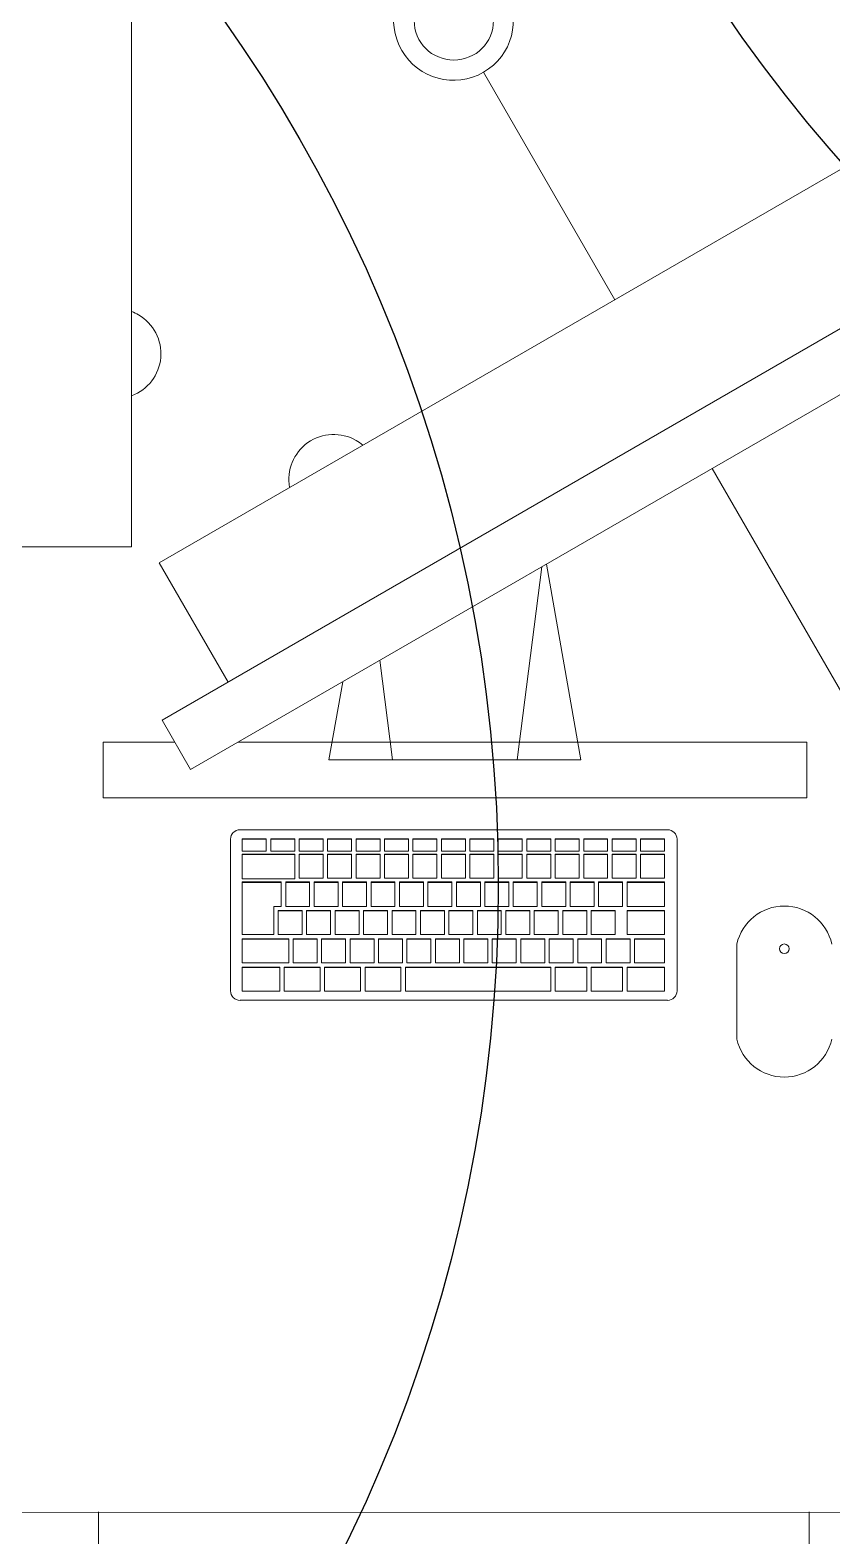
# Model space of a CAD drawing. Header units: millimetres. Extents: x 155920 to 295199, y -4084 to 97293.
# Drawn here: x 183635 to 184171, y 16901 to 17906 of the extents above; entities that cross this region are included whole.
import ezdxf

# ---------------------------------------------------------------- set-up
doc = ezdxf.new("R2010")
doc.units = ezdxf.units.MM
doc.header["$MEASUREMENT"] = 0
for name, color, linetype, lineweight in [('A-GENM', 8, 'CONTINUOUS', 9), ('E-ELEC-EQPM', 8, 'CONTINUOUS', 9), ('I-FURN', 8, 'CONTINUOUS', 9)]:
    doc.layers.add(name, color=color, linetype=linetype, lineweight=lineweight)
doc.layers.add('Social Distancing', color=7, linetype='CONTINUOUS')

msp = doc.modelspace()

# ---------------------------------------------------------------- linework, layer by layer
at = {"layer": 'A-GENM'}
for p, q in [((183775.6, 17372), (184061.1, 17372)), ((183769.3, 17264.5), (183769.3, 17365.7)), ((183777.1, 17366), (183793.1, 17366)), ((183777.1, 17365.8), (183777.1, 17366)), ((183793.1, 17365.8), (183777.1, 17365.8)), ((183777.1, 17365.8), (183777.1, 17357.8)), ((183793.1, 17365.8), (183793.1, 17366)), ((183793.1, 17357.8), (183793.1, 17365.8)), ((183796.1, 17366), (183812.1, 17366)), ((183796.1, 17365.8), (183796.1, 17366)), ((183812.1, 17365.8), (183796.1, 17365.8)), ((183796.1, 17365.8), (183796.1, 17357.8)), ((183812.1, 17365.8), (183812.1, 17366)), ((183812.1, 17357.8), (183812.1, 17365.8)), ((183815.1, 17366), (183831.1, 17366)), ((183815.1, 17365.8), (183815.1, 17366)), ((183831.1, 17365.8), (183815.1, 17365.8)), ((183815.1, 17365.8), (183815.1, 17357.8)), ((183831.1, 17365.8), (183831.1, 17366)), ((183831.1, 17357.8), (183831.1, 17365.8)), ((183834.1, 17366), (183850.1, 17366)), ((183834.1, 17365.8), (183834.1, 17366)), ((183850.1, 17365.8), (183834.1, 17365.8)), ((183834.1, 17365.8), (183834.1, 17357.8)), ((183850.1, 17365.8), (183850.1, 17366)), ((183850.1, 17357.8), (183850.1, 17365.8)), ((183853.1, 17366), (183869.1, 17366)), ((183853.1, 17365.8), (183853.1, 17366)), ((183869.1, 17365.8), (183853.1, 17365.8)), ((183853.1, 17365.8), (183853.1, 17357.8)), ((183869.1, 17365.8), (183869.1, 17366)), ((183869.1, 17357.8), (183869.1, 17365.8)), ((183872.1, 17366), (183888.1, 17366)), ((183872.1, 17365.8), (183872.1, 17366)), ((183888.1, 17365.8), (183872.1, 17365.8)), ((183872.1, 17365.8), (183872.1, 17357.8)), ((183888.1, 17365.8), (183888.1, 17366)), ((183888.1, 17357.8), (183888.1, 17365.8)), ((183891.1, 17366), (183907.1, 17366)), ((183891.1, 17365.8), (183891.1, 17366)), ((183907.1, 17365.8), (183891.1, 17365.8)), ((183891.1, 17365.8), (183891.1, 17357.8)), ((183907.1, 17365.8), (183907.1, 17366)), ((183907.1, 17357.8), (183907.1, 17365.8)), ((183910.1, 17366), (183926.1, 17366)), ((183910.1, 17365.8), (183910.1, 17366)), ((183926.1, 17365.8), (183910.1, 17365.8)), ((183910.1, 17365.8), (183910.1, 17357.8)), ((183926.1, 17365.8), (183926.1, 17366)), ((183926.1, 17357.8), (183926.1, 17365.8)), ((183929.1, 17366), (183945.1, 17366)), ((183929.1, 17365.8), (183929.1, 17366)), ((183945.1, 17365.8), (183929.1, 17365.8)), ((183929.1, 17365.8), (183929.1, 17357.8)), ((183945.1, 17365.8), (183945.1, 17366)), ((183945.1, 17357.8), (183945.1, 17365.8)), ((183948.1, 17366), (183964.1, 17366)), ((183948.1, 17365.8), (183948.1, 17366)), ((183964.1, 17365.8), (183948.1, 17365.8)), ((183948.1, 17365.8), (183948.1, 17357.8)), ((183964.1, 17365.8), (183964.1, 17366)), ((183964.1, 17357.8), (183964.1, 17365.8)), ((183967.1, 17366), (183983.1, 17366)), ((183967.1, 17365.8), (183967.1, 17366)), ((183983.1, 17365.8), (183967.1, 17365.8)), ((183967.1, 17365.8), (183967.1, 17357.8)), ((183983.1, 17365.8), (183983.1, 17366)), ((183983.1, 17357.8), (183983.1, 17365.8)), ((183986.1, 17366), (184002.1, 17366)), ((183986.1, 17365.8), (183986.1, 17366)), ((184002.1, 17365.8), (183986.1, 17365.8)), ((183986.1, 17365.8), (183986.1, 17357.8)), ((184002.1, 17365.8), (184002.1, 17366)), ((184002.1, 17357.8), (184002.1, 17365.8)), ((184005.1, 17366), (184021.1, 17366)), ((184005.1, 17365.8), (184005.1, 17366)), ((184021.1, 17365.8), (184005.1, 17365.8)), ((184005.1, 17365.8), (184005.1, 17357.8)), ((184021.1, 17365.8), (184021.1, 17366)), ((184021.1, 17357.8), (184021.1, 17365.8)), ((184024.1, 17366), (184040.1, 17366)), ((184024.1, 17365.8), (184024.1, 17366)), ((184040.1, 17365.8), (184024.1, 17365.8)), ((184024.1, 17365.8), (184024.1, 17357.8)), ((184040.1, 17365.8), (184040.1, 17366)), ((184040.1, 17357.8), (184040.1, 17365.8)), ((184043.1, 17366), (184059.1, 17366)), ((184043.1, 17365.8), (184043.1, 17366)), ((184059.1, 17365.8), (184043.1, 17365.8)), ((184043.1, 17365.8), (184043.1, 17357.8)), ((184059.1, 17365.8), (184059.1, 17366)), ((184059.1, 17357.8), (184059.1, 17365.8)), ((184067.5, 17365.7), (184067.5, 17264.5)), ((183777.1, 17357.8), (183793.1, 17357.8)), ((183777.1, 17355.8), (183812.1, 17355.8)), ((183777.1, 17355.5), (183777.1, 17355.8)), ((183812.1, 17355.5), (183777.1, 17355.5)), ((183777.1, 17355.5), (183777.1, 17339.3)), ((183796.1, 17357.8), (183812.1, 17357.8)), ((183812.1, 17355.5), (183812.1, 17355.8)), ((183812.1, 17339.3), (183812.1, 17355.5)), ((183815.1, 17357.8), (183831.1, 17357.8)), ((183815.1, 17355.8), (183831.1, 17355.8)), ((183815.1, 17355.5), (183815.1, 17355.8)), ((183831.1, 17355.5), (183815.1, 17355.5)), ((183815.1, 17355.5), (183815.1, 17339.6)), ((183831.1, 17355.5), (183831.1, 17355.8)), ((183831.1, 17339.6), (183831.1, 17355.5)), ((183834.1, 17357.8), (183850.1, 17357.8)), ((183834.1, 17355.8), (183850.1, 17355.8)), ((183834.1, 17355.5), (183834.1, 17355.8)), ((183850.1, 17355.5), (183834.1, 17355.5)), ((183834.1, 17355.5), (183834.1, 17339.6)), ((183850.1, 17355.5), (183850.1, 17355.8)), ((183850.1, 17339.6), (183850.1, 17355.5)), ((183853.1, 17357.8), (183869.1, 17357.8)), ((183853.1, 17355.8), (183869.1, 17355.8)), ((183853.1, 17355.5), (183853.1, 17355.8)), ((183869.1, 17355.5), (183853.1, 17355.5)), ((183853.1, 17355.5), (183853.1, 17339.6)), ((183869.1, 17355.5), (183869.1, 17355.8)), ((183869.1, 17339.6), (183869.1, 17355.5)), ((183872.1, 17357.8), (183888.1, 17357.8)), ((183872.1, 17355.8), (183888.1, 17355.8)), ((183872.1, 17355.5), (183872.1, 17355.8)), ((183888.1, 17355.5), (183872.1, 17355.5)), ((183872.1, 17355.5), (183872.1, 17339.6)), ((183888.1, 17355.5), (183888.1, 17355.8)), ((183888.1, 17339.6), (183888.1, 17355.5)), ((183891.1, 17357.8), (183907.1, 17357.8)), ((183891.1, 17355.8), (183907.1, 17355.8)), ((183891.1, 17355.5), (183891.1, 17355.8)), ((183907.1, 17355.5), (183891.1, 17355.5)), ((183891.1, 17355.5), (183891.1, 17339.6)), ((183907.1, 17355.5), (183907.1, 17355.8)), ((183907.1, 17339.6), (183907.1, 17355.5)), ((183910.1, 17357.8), (183926.1, 17357.8)), ((183910.1, 17355.8), (183926.1, 17355.8)), ((183910.1, 17355.5), (183910.1, 17355.8)), ((183926.1, 17355.5), (183910.1, 17355.5)), ((183910.1, 17355.5), (183910.1, 17339.6)), ((183926.1, 17355.5), (183926.1, 17355.8)), ((183926.1, 17339.6), (183926.1, 17355.5)), ((183929.1, 17357.8), (183945.1, 17357.8)), ((183929.1, 17355.8), (183945.1, 17355.8)), ((183929.1, 17355.5), (183929.1, 17355.8)), ((183945.1, 17355.5), (183929.1, 17355.5)), ((183929.1, 17355.5), (183929.1, 17339.6)), ((183945.1, 17355.5), (183945.1, 17355.8)), ((183945.1, 17339.6), (183945.1, 17355.5)), ((183948.1, 17357.8), (183964.1, 17357.8)), ((183948.1, 17355.8), (183964.1, 17355.8)), ((183948.1, 17355.5), (183948.1, 17355.8)), ((183964.1, 17355.5), (183948.1, 17355.5)), ((183948.1, 17355.5), (183948.1, 17339.6)), ((183964.1, 17355.5), (183964.1, 17355.8)), ((183964.1, 17339.6), (183964.1, 17355.5)), ((183967.1, 17357.8), (183983.1, 17357.8)), ((183967.1, 17355.8), (183983.1, 17355.8)), ((183967.1, 17355.5), (183967.1, 17355.8)), ((183983.1, 17355.5), (183967.1, 17355.5)), ((183967.1, 17355.5), (183967.1, 17339.6)), ((183983.1, 17355.5), (183983.1, 17355.8)), ((183983.1, 17339.6), (183983.1, 17355.5)), ((183986.1, 17357.8), (184002.1, 17357.8)), ((183986.1, 17355.8), (184002.1, 17355.8)), ((183986.1, 17355.5), (183986.1, 17355.8)), ((184002.1, 17355.5), (183986.1, 17355.5)), ((183986.1, 17355.5), (183986.1, 17339.6)), ((184002.1, 17355.5), (184002.1, 17355.8)), ((184002.1, 17339.6), (184002.1, 17355.5)), ((184005.1, 17357.8), (184021.1, 17357.8)), ((184005.1, 17355.8), (184021.1, 17355.8)), ((184005.1, 17355.5), (184005.1, 17355.8)), ((184021.1, 17355.5), (184005.1, 17355.5)), ((184005.1, 17355.5), (184005.1, 17339.6)), ((184021.1, 17355.5), (184021.1, 17355.8)), ((184021.1, 17339.6), (184021.1, 17355.5)), ((184024.1, 17357.8), (184040.1, 17357.8)), ((184024.1, 17355.8), (184040.1, 17355.8)), ((184024.1, 17355.5), (184024.1, 17355.8)), ((184040.1, 17355.5), (184024.1, 17355.5)), ((184024.1, 17355.5), (184024.1, 17339.6)), ((184040.1, 17355.5), (184040.1, 17355.8)), ((184040.1, 17339.6), (184040.1, 17355.5)), ((184043.1, 17357.8), (184059.1, 17357.8)), ((184043.1, 17355.8), (184059.1, 17355.8)), ((184043.1, 17355.5), (184043.1, 17355.8)), ((184059.1, 17355.5), (184043.1, 17355.5)), ((184043.1, 17355.5), (184043.1, 17339.6)), ((184059.1, 17355.5), (184059.1, 17355.8)), ((184059.1, 17339.6), (184059.1, 17355.5)), ((183815.1, 17339.6), (183831.1, 17339.6)), ((183834.1, 17339.6), (183850.1, 17339.6)), ((183853.1, 17339.6), (183869.1, 17339.6)), ((183872.1, 17339.6), (183888.1, 17339.6)), ((183891.1, 17339.6), (183907.1, 17339.6)), ((183910.1, 17339.6), (183926.1, 17339.6)), ((183929.1, 17339.6), (183945.1, 17339.6)), ((183948.1, 17339.6), (183964.1, 17339.6)), ((183967.1, 17339.6), (183983.1, 17339.6)), ((183986.1, 17339.6), (184002.1, 17339.6)), ((184005.1, 17339.6), (184021.1, 17339.6)), ((184024.1, 17339.6), (184040.1, 17339.6)), ((184043.1, 17339.6), (184059.1, 17339.6)), ((183777.1, 17339.3), (183812.1, 17339.3)), ((183777.1, 17337.2), (183803.1, 17337.2)), ((183777.1, 17336.9), (183777.1, 17337.2)), ((183803.1, 17336.9), (183777.1, 17336.9)), ((183777.1, 17336.9), (183777.1, 17302)), ((183803.1, 17336.9), (183803.1, 17337.2)), ((183803.1, 17320.9), (183803.1, 17336.9)), ((183806.1, 17337.2), (183822.1, 17337.2)), ((183806.1, 17336.9), (183806.1, 17337.2)), ((183822.1, 17336.9), (183806.1, 17336.9)), ((183806.1, 17336.9), (183806.1, 17320.9)), ((183822.1, 17336.9), (183822.1, 17337.2)), ((183822.1, 17320.9), (183822.1, 17336.9)), ((183825.1, 17337.2), (183841.1, 17337.2)), ((183825.1, 17336.9), (183825.1, 17337.2)), ((183841.1, 17336.9), (183825.1, 17336.9)), ((183825.1, 17336.9), (183825.1, 17320.9)), ((183841.1, 17336.9), (183841.1, 17337.2)), ((183841.1, 17320.9), (183841.1, 17336.9)), ((183844.1, 17337.2), (183860.1, 17337.2)), ((183844.1, 17336.9), (183844.1, 17337.2)), ((183860.1, 17336.9), (183844.1, 17336.9)), ((183844.1, 17336.9), (183844.1, 17320.9)), ((183860.1, 17336.9), (183860.1, 17337.2)), ((183860.1, 17320.9), (183860.1, 17336.9)), ((183863.1, 17337.2), (183879.1, 17337.2)), ((183863.1, 17336.9), (183863.1, 17337.2)), ((183879.1, 17336.9), (183863.1, 17336.9)), ((183863.1, 17336.9), (183863.1, 17320.9)), ((183879.1, 17336.9), (183879.1, 17337.2)), ((183879.1, 17320.9), (183879.1, 17336.9)), ((183882.1, 17337.2), (183898.1, 17337.2)), ((183882.1, 17336.9), (183882.1, 17337.2)), ((183898.1, 17336.9), (183882.1, 17336.9)), ((183882.1, 17336.9), (183882.1, 17320.9)), ((183898.1, 17336.9), (183898.1, 17337.2)), ((183898.1, 17320.9), (183898.1, 17336.9)), ((183901.1, 17337.2), (183917.1, 17337.2)), ((183901.1, 17336.9), (183901.1, 17337.2)), ((183917.1, 17336.9), (183901.1, 17336.9)), ((183901.1, 17336.9), (183901.1, 17320.9)), ((183917.1, 17336.9), (183917.1, 17337.2)), ((183917.1, 17320.9), (183917.1, 17336.9)), ((183920.1, 17337.2), (183936.1, 17337.2)), ((183920.1, 17336.9), (183920.1, 17337.2)), ((183936.1, 17336.9), (183920.1, 17336.9)), ((183920.1, 17336.9), (183920.1, 17320.9)), ((183936.1, 17336.9), (183936.1, 17337.2)), ((183936.1, 17320.9), (183936.1, 17336.9)), ((183939.1, 17337.2), (183955.1, 17337.2)), ((183939.1, 17336.9), (183939.1, 17337.2)), ((183955.1, 17336.9), (183939.1, 17336.9)), ((183939.1, 17336.9), (183939.1, 17320.9)), ((183955.1, 17336.9), (183955.1, 17337.2)), ((183955.1, 17320.9), (183955.1, 17336.9)), ((183958.1, 17337.2), (183974.1, 17337.2)), ((183958.1, 17336.9), (183958.1, 17337.2)), ((183974.1, 17336.9), (183958.1, 17336.9)), ((183958.1, 17336.9), (183958.1, 17320.9)), ((183974.1, 17336.9), (183974.1, 17337.2)), ((183974.1, 17320.9), (183974.1, 17336.9)), ((183977.1, 17337.2), (183993.1, 17337.2)), ((183977.1, 17336.9), (183977.1, 17337.2)), ((183993.1, 17336.9), (183977.1, 17336.9)), ((183977.1, 17336.9), (183977.1, 17320.9)), ((183993.1, 17336.9), (183993.1, 17337.2)), ((183993.1, 17320.9), (183993.1, 17336.9)), ((183996.1, 17337.2), (184012.1, 17337.2)), ((183996.1, 17336.9), (183996.1, 17337.2)), ((184012.1, 17336.9), (183996.1, 17336.9)), ((183996.1, 17336.9), (183996.1, 17320.9)), ((184012.1, 17336.9), (184012.1, 17337.2)), ((184012.1, 17320.9), (184012.1, 17336.9)), ((184015.1, 17337.2), (184031.1, 17337.2)), ((184015.1, 17336.9), (184015.1, 17337.2)), ((184031.1, 17336.9), (184015.1, 17336.9)), ((184015.1, 17336.9), (184015.1, 17320.9)), ((184031.1, 17336.9), (184031.1, 17337.2)), ((184031.1, 17320.9), (184031.1, 17336.9)), ((184034.1, 17337.2), (184059.1, 17337.2)), ((184034.1, 17336.9), (184034.1, 17337.2)), ((184059.1, 17336.9), (184034.1, 17336.9)), ((184034.1, 17336.9), (184034.1, 17320.9)), ((184059.1, 17336.9), (184059.1, 17337.2)), ((184059.1, 17320.9), (184059.1, 17336.9)), ((183798.1, 17302), (183798.1, 17320.9)), ((183798.1, 17320.9), (183803.1, 17320.9)), ((183806.1, 17320.9), (183822.1, 17320.9)), ((183825.1, 17320.9), (183841.1, 17320.9)), ((183844.1, 17320.9), (183860.1, 17320.9)), ((183863.1, 17320.9), (183879.1, 17320.9)), ((183882.1, 17320.9), (183898.1, 17320.9)), ((183901.1, 17320.9), (183917.1, 17320.9)), ((183920.1, 17320.9), (183936.1, 17320.9)), ((183939.1, 17320.9), (183955.1, 17320.9)), ((183958.1, 17320.9), (183974.1, 17320.9)), ((183977.1, 17320.9), (183993.1, 17320.9)), ((183996.1, 17320.9), (184012.1, 17320.9)), ((184015.1, 17320.9), (184031.1, 17320.9)), ((184034.1, 17320.9), (184059.1, 17320.9)), ((183801.1, 17318.2), (183817.1, 17318.2)), ((183801.1, 17318), (183801.1, 17318.2)), ((183817.1, 17318), (183801.1, 17318)), ((183801.1, 17318), (183801.1, 17302)), ((183817.1, 17318), (183817.1, 17318.2)), ((183817.1, 17302), (183817.1, 17318)), ((183820.1, 17318.2), (183836.1, 17318.2)), ((183820.1, 17318), (183820.1, 17318.2)), ((183836.1, 17318), (183820.1, 17318)), ((183820.1, 17318), (183820.1, 17302)), ((183836.1, 17318), (183836.1, 17318.2)), ((183836.1, 17302), (183836.1, 17318)), ((183839.1, 17318.2), (183855.1, 17318.2)), ((183839.1, 17318), (183839.1, 17318.2)), ((183855.1, 17318), (183839.1, 17318)), ((183839.1, 17318), (183839.1, 17302)), ((183855.1, 17318), (183855.1, 17318.2)), ((183855.1, 17302), (183855.1, 17318)), ((183858.1, 17318.2), (183874.1, 17318.2)), ((183858.1, 17318), (183858.1, 17318.2)), ((183874.1, 17318), (183858.1, 17318)), ((183858.1, 17318), (183858.1, 17302)), ((183874.1, 17318), (183874.1, 17318.2)), ((183874.1, 17302), (183874.1, 17318)), ((183877.1, 17318.2), (183893.1, 17318.2)), ((183877.1, 17318), (183877.1, 17318.2)), ((183893.1, 17318), (183877.1, 17318)), ((183877.1, 17318), (183877.1, 17302)), ((183893.1, 17318), (183893.1, 17318.2)), ((183893.1, 17302), (183893.1, 17318)), ((183896.1, 17318.2), (183912.1, 17318.2)), ((183896.1, 17318), (183896.1, 17318.2)), ((183912.1, 17318), (183896.1, 17318)), ((183896.1, 17318), (183896.1, 17302)), ((183912.1, 17318), (183912.1, 17318.2)), ((183912.1, 17302), (183912.1, 17318)), ((183915.1, 17318.2), (183931.1, 17318.2)), ((183915.1, 17318), (183915.1, 17318.2)), ((183931.1, 17318), (183915.1, 17318)), ((183915.1, 17318), (183915.1, 17302)), ((183931.1, 17318), (183931.1, 17318.2)), ((183931.1, 17302), (183931.1, 17318)), ((183934.1, 17318.2), (183950.1, 17318.2)), ((183934.1, 17318), (183934.1, 17318.2)), ((183950.1, 17318), (183934.1, 17318)), ((183934.1, 17318), (183934.1, 17302)), ((183950.1, 17318), (183950.1, 17318.2)), ((183950.1, 17302), (183950.1, 17318)), ((183953.1, 17318.2), (183969.1, 17318.2)), ((183953.1, 17318), (183953.1, 17318.2)), ((183969.1, 17318), (183953.1, 17318)), ((183953.1, 17318), (183953.1, 17302)), ((183969.1, 17318), (183969.1, 17318.2)), ((183969.1, 17302), (183969.1, 17318)), ((183972.1, 17318.2), (183988.1, 17318.2)), ((183972.1, 17318), (183972.1, 17318.2)), ((183988.1, 17318), (183972.1, 17318)), ((183972.1, 17318), (183972.1, 17302)), ((183988.1, 17318), (183988.1, 17318.2)), ((183988.1, 17302), (183988.1, 17318)), ((183991.1, 17318.2), (184007.1, 17318.2)), ((183991.1, 17318), (183991.1, 17318.2)), ((184007.1, 17318), (183991.1, 17318)), ((183991.1, 17318), (183991.1, 17302)), ((184007.1, 17318), (184007.1, 17318.2)), ((184007.1, 17302), (184007.1, 17318)), ((184010.1, 17318.2), (184026.1, 17318.2)), ((184010.1, 17318), (184010.1, 17318.2)), ((184026.1, 17318), (184010.1, 17318)), ((184010.1, 17318), (184010.1, 17302)), ((184026.1, 17318), (184026.1, 17318.2)), ((184026.1, 17302), (184026.1, 17318)), ((184034.1, 17318.2), (184059.1, 17318.2)), ((184034.1, 17318), (184034.1, 17318.2)), ((184059.1, 17318), (184034.1, 17318)), ((184034.1, 17318), (184034.1, 17302)), ((184059.1, 17318), (184059.1, 17318.2)), ((184059.1, 17302), (184059.1, 17318)), ((183777.1, 17302), (183798.1, 17302)), ((183777.1, 17299.3), (183808.1, 17299.3)), ((183777.1, 17299), (183777.1, 17299.3)), ((183801.1, 17302), (183817.1, 17302)), ((183808.1, 17299), (183808.1, 17299.3)), ((183811.1, 17299.3), (183827.1, 17299.3)), ((183811.1, 17299), (183811.1, 17299.3)), ((183820.1, 17302), (183836.1, 17302)), ((183827.1, 17299), (183827.1, 17299.3)), ((183830.1, 17299.3), (183846.1, 17299.3)), ((183830.1, 17299), (183830.1, 17299.3)), ((183839.1, 17302), (183855.1, 17302)), ((183846.1, 17299), (183846.1, 17299.3)), ((183849.1, 17299.3), (183865.1, 17299.3)), ((183849.1, 17299), (183849.1, 17299.3)), ((183858.1, 17302), (183874.1, 17302)), ((183865.1, 17299), (183865.1, 17299.3)), ((183868.1, 17299.3), (183884.1, 17299.3)), ((183868.1, 17299), (183868.1, 17299.3)), ((183877.1, 17302), (183893.1, 17302)), ((183884.1, 17299), (183884.1, 17299.3)), ((183887.1, 17299.3), (183903.1, 17299.3)), ((183887.1, 17299), (183887.1, 17299.3)), ((183896.1, 17302), (183912.1, 17302)), ((183903.1, 17299), (183903.1, 17299.3)), ((183906.1, 17299.3), (183922.1, 17299.3)), ((183906.1, 17299), (183906.1, 17299.3)), ((183915.1, 17302), (183931.1, 17302)), ((183922.1, 17299), (183922.1, 17299.3)), ((183925.1, 17299.3), (183941.1, 17299.3)), ((183925.1, 17299), (183925.1, 17299.3)), ((183934.1, 17302), (183950.1, 17302)), ((183941.1, 17299), (183941.1, 17299.3)), ((183944.1, 17299.3), (183960.1, 17299.3)), ((183944.1, 17299), (183944.1, 17299.3)), ((183953.1, 17302), (183969.1, 17302)), ((183960.1, 17299), (183960.1, 17299.3)), ((183963.1, 17299.3), (183979.1, 17299.3)), ((183963.1, 17299), (183963.1, 17299.3)), ((183972.1, 17302), (183988.1, 17302)), ((183979.1, 17299), (183979.1, 17299.3)), ((183982.1, 17299.3), (183998.1, 17299.3)), ((183982.1, 17299), (183982.1, 17299.3)), ((183991.1, 17302), (184007.1, 17302)), ((183998.1, 17299), (183998.1, 17299.3)), ((184001.1, 17299.3), (184017.1, 17299.3)), ((184001.1, 17299), (184001.1, 17299.3)), ((184010.1, 17302), (184026.1, 17302)), ((184017.1, 17299), (184017.1, 17299.3)), ((184020.1, 17299.3), (184036.1, 17299.3)), ((184020.1, 17299), (184020.1, 17299.3)), ((184034.1, 17302), (184059.1, 17302)), ((184036.1, 17299), (184036.1, 17299.3)), ((184039.1, 17299.3), (184059.1, 17299.3)), ((184039.1, 17299), (184039.1, 17299.3)), ((184059.1, 17299), (184059.1, 17299.3)), ((183808.1, 17299), (183777.1, 17299)), ((183777.1, 17299), (183777.1, 17283.1)), ((183808.1, 17283.1), (183808.1, 17299)), ((183827.1, 17299), (183811.1, 17299)), ((183811.1, 17299), (183811.1, 17283.1)), ((183827.1, 17283.1), (183827.1, 17299)), ((183846.1, 17299), (183830.1, 17299)), ((183830.1, 17299), (183830.1, 17283.1)), ((183846.1, 17283.1), (183846.1, 17299)), ((183865.1, 17299), (183849.1, 17299)), ((183849.1, 17299), (183849.1, 17283.1)), ((183865.1, 17283.1), (183865.1, 17299)), ((183884.1, 17299), (183868.1, 17299)), ((183868.1, 17299), (183868.1, 17283.1)), ((183884.1, 17283.1), (183884.1, 17299)), ((183903.1, 17299), (183887.1, 17299)), ((183887.1, 17299), (183887.1, 17283.1)), ((183903.1, 17283.1), (183903.1, 17299)), ((183922.1, 17299), (183906.1, 17299)), ((183906.1, 17299), (183906.1, 17283.1)), ((183922.1, 17283.1), (183922.1, 17299)), ((183941.1, 17299), (183925.1, 17299)), ((183925.1, 17299), (183925.1, 17283.1)), ((183941.1, 17283.1), (183941.1, 17299)), ((183960.1, 17299), (183944.1, 17299)), ((183944.1, 17299), (183944.1, 17283.1)), ((183960.1, 17283.1), (183960.1, 17299)), ((183979.1, 17299), (183963.1, 17299)), ((183963.1, 17299), (183963.1, 17283.1)), ((183979.1, 17283.1), (183979.1, 17299)), ((183998.1, 17299), (183982.1, 17299)), ((183982.1, 17299), (183982.1, 17283.1)), ((183998.1, 17283.1), (183998.1, 17299)), ((184017.1, 17299), (184001.1, 17299)), ((184001.1, 17299), (184001.1, 17283.1)), ((184017.1, 17283.1), (184017.1, 17299)), ((184036.1, 17299), (184020.1, 17299)), ((184020.1, 17299), (184020.1, 17283.1)), ((184036.1, 17283.1), (184036.1, 17299)), ((184059.1, 17299), (184039.1, 17299)), ((184039.1, 17299), (184039.1, 17283.1)), ((184059.1, 17283.1), (184059.1, 17299)), ((184107.4, 17295.8), (184107.4, 17232.3)), ((183777.1, 17283.1), (183808.1, 17283.1)), ((183777.1, 17280.4), (183802.1, 17280.4)), ((183777.1, 17280.1), (183777.1, 17280.4)), ((183802.1, 17280.1), (183777.1, 17280.1)), ((183777.1, 17280.1), (183777.1, 17264.2)), ((183802.1, 17280.1), (183802.1, 17280.4)), ((183802.1, 17264.2), (183802.1, 17280.1)), ((183805.1, 17280.4), (183829.1, 17280.4)), ((183805.1, 17280.1), (183805.1, 17280.4)), ((183829.1, 17280.1), (183805.1, 17280.1)), ((183805.1, 17280.1), (183805.1, 17264.2)), ((183811.1, 17283.1), (183827.1, 17283.1)), ((183829.1, 17280.1), (183829.1, 17280.4)), ((183829.1, 17264.2), (183829.1, 17280.1)), ((183830.1, 17283.1), (183846.1, 17283.1)), ((183832.1, 17280.4), (183856.1, 17280.4)), ((183832.1, 17280.1), (183832.1, 17280.4)), ((183856.1, 17280.1), (183832.1, 17280.1)), ((183832.1, 17280.1), (183832.1, 17264.2)), ((183849.1, 17283.1), (183865.1, 17283.1)), ((183856.1, 17280.1), (183856.1, 17280.4)), ((183856.1, 17264.2), (183856.1, 17280.1)), ((183859.1, 17280.4), (183883.1, 17280.4)), ((183859.1, 17280.1), (183859.1, 17280.4)), ((183883.1, 17280.1), (183859.1, 17280.1)), ((183859.1, 17280.1), (183859.1, 17264.2)), ((183868.1, 17283.1), (183884.1, 17283.1)), ((183883.1, 17280.1), (183883.1, 17280.4)), ((183883.1, 17264.2), (183883.1, 17280.1)), ((183886.1, 17280.4), (183983.1, 17280.4)), ((183886.1, 17280.1), (183886.1, 17280.4)), ((183983.1, 17280.1), (183886.1, 17280.1)), ((183886.1, 17280.1), (183886.1, 17264.2)), ((183887.1, 17283.1), (183903.1, 17283.1)), ((183906.1, 17283.1), (183922.1, 17283.1)), ((183925.1, 17283.1), (183941.1, 17283.1)), ((183944.1, 17283.1), (183960.1, 17283.1)), ((183963.1, 17283.1), (183979.1, 17283.1)), ((183982.1, 17283.1), (183998.1, 17283.1)), ((183983.1, 17280.1), (183983.1, 17280.4)), ((183983.1, 17264.2), (183983.1, 17280.1)), ((183986.1, 17280.4), (184007.1, 17280.4)), ((183986.1, 17280.1), (183986.1, 17280.4)), ((184007.1, 17280.1), (183986.1, 17280.1)), ((183986.1, 17280.1), (183986.1, 17264.2)), ((184001.1, 17283.1), (184017.1, 17283.1)), ((184007.1, 17280.1), (184007.1, 17280.4)), ((184007.1, 17264.2), (184007.1, 17280.1)), ((184010.1, 17280.4), (184031.1, 17280.4)), ((184010.1, 17280.1), (184010.1, 17280.4)), ((184031.1, 17280.1), (184010.1, 17280.1)), ((184010.1, 17280.1), (184010.1, 17264.2)), ((184020.1, 17283.1), (184036.1, 17283.1)), ((184031.1, 17280.1), (184031.1, 17280.4)), ((184031.1, 17264.2), (184031.1, 17280.1)), ((184034.1, 17280.4), (184059.1, 17280.4)), ((184034.1, 17280.1), (184034.1, 17280.4)), ((184059.1, 17280.1), (184034.1, 17280.1)), ((184034.1, 17280.1), (184034.1, 17264.2)), ((184039.1, 17283.1), (184059.1, 17283.1)), ((184059.1, 17280.1), (184059.1, 17280.4)), ((184059.1, 17264.2), (184059.1, 17280.1)), ((183777.1, 17264.2), (183802.1, 17264.2)), ((183805.1, 17264.2), (183829.1, 17264.2)), ((183832.1, 17264.2), (183856.1, 17264.2)), ((183859.1, 17264.2), (183883.1, 17264.2)), ((183886.1, 17264.2), (183983.1, 17264.2)), ((183986.1, 17264.2), (184007.1, 17264.2)), ((184010.1, 17264.2), (184031.1, 17264.2)), ((184034.1, 17264.2), (184059.1, 17264.2)), ((184061.1, 17258.2), (183775.6, 17258.2))]:
    msp.add_line(p, q, dxfattribs=at)
for centre, radius, start, end in [((183775.6, 17365.7), 6.35, 90, 180), ((184061.1, 17365.7), 6.35, 0, 90), ((184139.1, 17288.6), 32.5, 12.6804, 167.3196), ((184139.1, 17292.6), 3.16, 0, 180), ((184139.1, 17292.6), 3.16, 180, 0), ((183775.6, 17264.5), 6.35, 180, 270), ((184061.1, 17264.5), 6.35, 270, 0), ((184139.1, 17239.4), 32.5, 192.6804, 347.3196)]:
    msp.add_arc(centre, radius, start, end, dxfattribs=at)
at = {"layer": 'E-ELEC-EQPM'}
for p, q in [((183703.1, 18259.2), (183703.1, 17560.8)), ((183703.1, 18259.2), (183703.1, 17560.8)), ((184326.5, 17899.4), (183721.6, 17550.2)), ((184326.5, 17899.4), (183721.6, 17550.2)), ((184416.4, 17845.2), (183723.6, 17445.2)), ((183742.6, 17412.2), (184435.5, 17812.2)), ((183742.6, 17412.2), (184435.5, 17812.2)), ((183703.1, 17560.8), (183611.2, 17560.8)), ((183703.1, 17560.8), (183611.2, 17560.8)), ((183721.6, 17550.2), (183767.6, 17470.6)), ((183721.6, 17550.2), (183767.6, 17470.6)), ((183767.6, 17470.6), (183723.6, 17445.2)), ((183723.6, 17445.2), (183742.6, 17412.2)), ((183723.6, 17445.2), (183742.6, 17412.2))]:
    msp.add_line(p, q, dxfattribs=at)
at = {"layer": 'I-FURN'}
for p, q in [((184025.9, 17725.8), (183938.2, 17877.7)), ((183938.2, 17877.7), (184025.9, 17725.8)), ((184493.2, 16916.4), (184090.9, 17613.2)), ((184090.9, 17613.2), (184493.2, 16916.4)), ((183960.7, 17418.7), (183977.2, 17547.6)), ((184003.3, 17418.7), (183980.2, 17549.4)), ((183877.5, 17418.7), (183869, 17485.2)), ((183844.2, 17470.8), (183835, 17418.7)), ((183684.2, 17430.4), (183684.2, 17393.3)), ((183684.2, 17430.4), (183732.1, 17430.4)), ((183774.2, 17430.4), (184154.1, 17430.4)), ((184154.1, 17430.4), (184154.1, 17393.3)), ((183835, 17418.7), (184003.3, 17418.7)), ((184154.1, 17393.3), (183684.2, 17393.3)), ((183343.2, 16916.3), (184493.2, 16916.4))]:
    msp.add_line(p, q, dxfattribs=at)
for centre, radius, start, end in [((183918.2, 17912.3), 40, 120.0014, 300.0014), ((183918.2, 17912.3), 40, 300.0014, 120.0014), ((183918.4, 17912.3), 26.5, 180, 0), ((183692.8, 17689.8), 30, 60.0028, 69.7148), ((183692.8, 17689.8), 30, 290.2852, 60.0028), ((183838.2, 17605.9), 30, 60.0028, 190.2454), ((183838.2, 17605.9), 30, 49.7546, 60.0028)]:
    msp.add_arc(centre, radius, start, end, dxfattribs=at)
for points, knots in [([(183681, 16642.7), (183681, 16643.4), (183681, 16646.7), (183681, 16652.5), (183681, 16660.4), (183681, 16668.1), (183681, 16678.2), (183681, 16690.5), (183681, 16702.8), (183681, 16712.7), (183681, 16720.3), (183681, 16727.9), (183681, 16737.9), (183681, 16750.4), (183681, 16765.3), (183681, 16780.4), (183681, 16795.6), (183681, 16810.5), (183681, 16823), (183681, 16833.1), (183681, 16840.8), (183681, 16848.4), (183681, 16858.4), (183681, 16870.9), (183681, 16883.4), (183681, 16893.4), (183681, 16901.1), (183681, 16908.7), (183681, 16913.8), (183681, 16916.5), (183681, 16916.7)], [-0.8977274, -0.8977274, -0.8977274, -0.8977274, -0.8928571, -0.875, -0.8571429, -0.8392857, -0.8214286, -0.7857143, -0.75, -0.7321429, -0.7142857, -0.6964286, -0.6785714, -0.6428571, -0.6071429, -0.5714286, -0.5357143, -0.5, -0.4642857, -0.4464286, -0.4285714, -0.4107143, -0.3928571, -0.3571429, -0.3214286, -0.3035714, -0.2857143, -0.2678571, -0.25, -0.2488464, -0.2488464, -0.2488464, -0.2488464]), ([(184155.7, 16916.7), (184155.7, 16916.6), (184155.7, 16911.5), (184155.7, 16901.2), (184155.7, 16885.9), (184155.7, 16870.7), (184155.7, 16858.2), (184155.7, 16848.1), (184155.7, 16840.4), (184155.7, 16832.8), (184155.7, 16822.8), (184155.7, 16810.4), (184155.7, 16798.1), (184155.7, 16788.1), (184155.7, 16780.5), (184155.7, 16773), (184155.7, 16763), (184155.7, 16750.5), (184155.7, 16738.1), (184155.7, 16728), (184155.7, 16720.3), (184155.7, 16712.6), (184155.7, 16702.6), (184155.7, 16690.1), (184155.7, 16675), (184155.7, 16659.6), (184155.7, 16648.8), (184155.7, 16643.2), (184155.7, 16642.8)], [-0.7507659, -0.7507659, -0.7507659, -0.7507659, -0.75, -0.7142857, -0.6785714, -0.6428571, -0.6071429, -0.5892857, -0.5714286, -0.5535714, -0.5357143, -0.5, -0.4642857, -0.4464286, -0.4285714, -0.4107143, -0.3928571, -0.3571429, -0.3214286, -0.3035714, -0.2857143, -0.2678571, -0.25, -0.2142857, -0.1785714, -0.1428571, -0.1071429, -0.103964, -0.103964, -0.103964, -0.103964])]:
    msp.add_open_spline(points, degree=3, knots=knots, dxfattribs=at)
at = {"layer": 'Social Distancing'}
for centre in [(184926.5, 18479.8), (182948.1, 17335.1)]:
    msp.add_circle(centre, 1000, dxfattribs=at)

doc.saveas('drawing.dxf')
